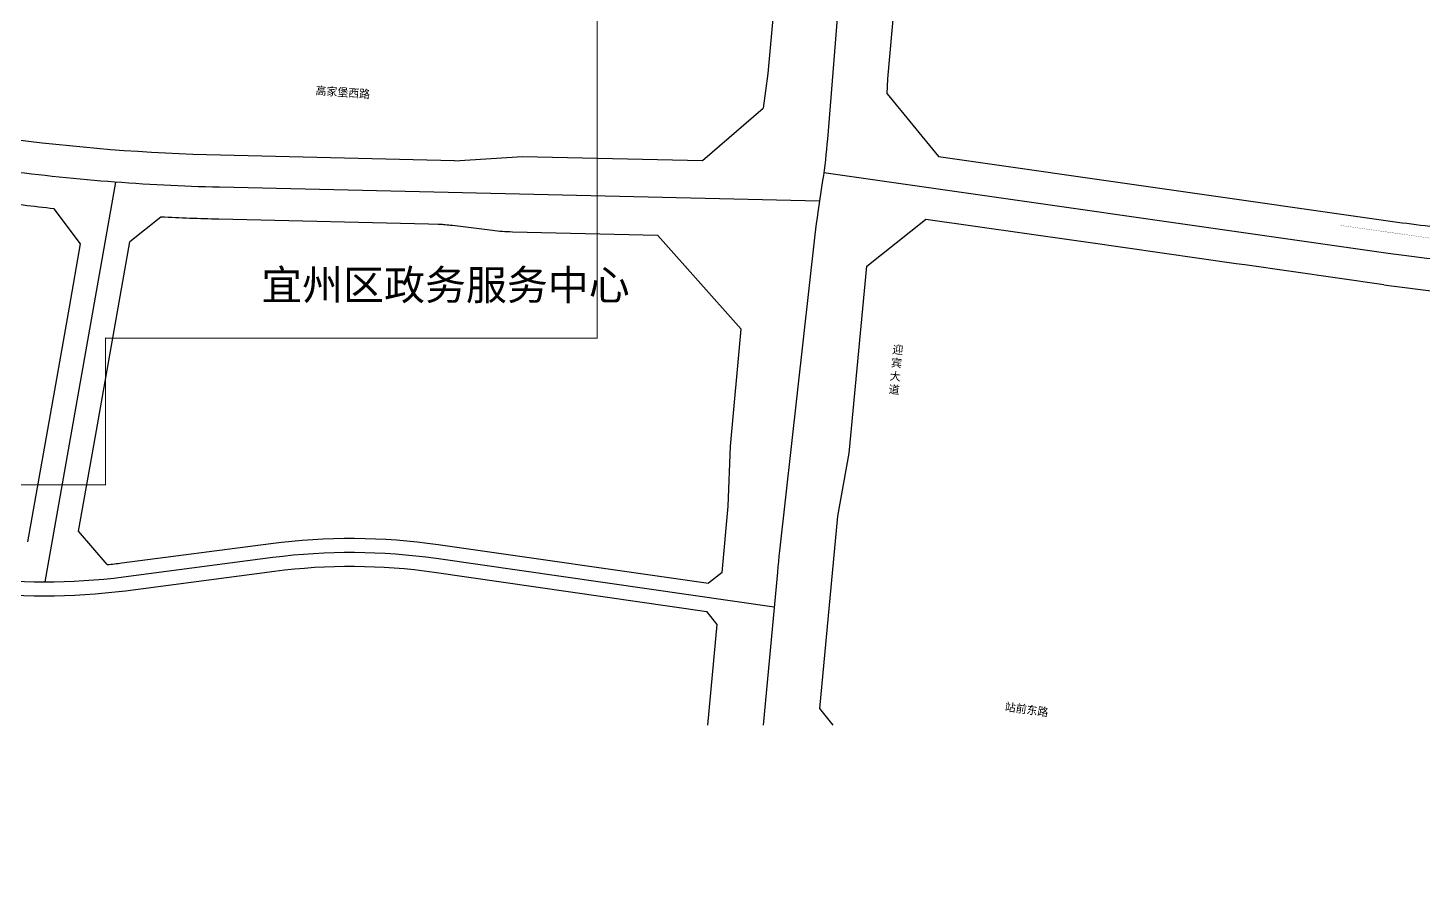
# Model space of a CAD drawing. Extents: x 529262 to 576451, y 2694391 to 2717535.
# Drawn here: x 562942 to 563640, y 2708739 to 2709168 of the extents above; entities that cross this region are included whole.
import ezdxf
from ezdxf.enums import TextEntityAlignment as Align
from ezdxf.xclip import XClip

# ---------------------------------------------------------------- set-up
doc = ezdxf.new("R2010")
doc.units = 0
doc.header["$XCLIPFRAME"] = 0
for name, color, linetype in [('DLSS', 4, 'Continuous'), ('PP-COM', 7, 'Continuous'), ('RD-中线', 40, 'Continuous'), ('RD-红线', 7, 'Continuous'), ('RD-路名', 7, 'Continuous'), ('地块名称', 1, 'Continuous')]:
    doc.layers.add(name, color=color, linetype=linetype)
doc.styles.add('STYLE1', font='simhei.ttf')
doc.styles.add('黑体', font='simhei.ttf')

# ---------------------------------------------------------------- blocks, each defined once
blk = doc.blocks.new('A$C19FD0107')
at = {"layer": 'RD-中线', "color": 8, "linetype": 'Continuous', "ltscale": 100}
blk.add_lwpolyline([(-7552.98, 15579.99), (-7614.53, 15224.26, 0.022864), (-7617.97, 15197.05), (-7656.03, 14721.62, -0.017422), (-7658.42, 14700.86), (-7660.81, 14685.05, 0.009555), (-7662.3, 14673.68), (-7679.95, 14515.84, 0.004499), (-7681.05, 14505.09), (-7715.67, 14135.39, -0.025309), (-7720.02, 14105.35), (-7719.35, 14108.74, 0.055468), (-7721.57, 14082.29), (-7691.96, 12988.66), (-7675.22, 12857.93), (-7612.49, 12550.87), (-7521.66, 12281.18), (-7495.03, 12217.99, -0.012701), (-7472.78, 12161.24)], format="xyb", dxfattribs=at)
at = {"layer": 'RD-中线', "color": 8, "linetype": 'Continuous', "flags": 128}
for points in [[(-7659.97, 14690.58), (-7959.81, 14697.5, -0.027956), (-8071.19, 14706.31), (-8308.52, 14738.52)], [(-7657.85, 14704.83), (-7375.71, 14664.6, 0.044361), (-7251.92, 14658.04), (-6604.32, 14681.17)], [(-8133.57, 14509.28), (-8087.08, 14502.97, 0.066351), (-8007.81, 14502.78), (-7933.22, 14512.55, -0.06831), (-7851.63, 14512.03), (-7682.67, 14487.76)]]:
    blk.add_lwpolyline(points, format="xyb", dxfattribs=at)
blk.add_lwpolyline([(-8046.99, 14500.25), (-8011.64, 14700.04)], dxfattribs=at)
at = {"layer": 'RD-红线', "color": 8}
for p, q in [((-7451.8, 14659.28), (-7525.77, 14669.83)), ((-7377.96, 14648.76), (-7447.46, 14658.67))]:
    blk.add_line(p, q, dxfattribs=at)
at = {"layer": 'RD-红线', "color": 8, "linetype": 'Continuous', "flags": 128}
for points in [[(-7668.91, 14903.84), (-7669.06, 14901.96), (-7676.21, 14822.36), (-7681.86, 14798.57), (-7685.83, 14754.44), (-7688.07, 14737.1)], [(-7626.25, 14744.16), (-7625.84, 14751.67), (-7620.47, 14811.38), (-7619.53, 14841.41), (-7616.02, 14880.45), (-7614.6, 14897.56)], [(-8034.87, 14637.59), (-8029.28, 14669.22)], [(-8021.9, 14573.16), (-8004.73, 14670.22)], [(-8042.22, 14596.05), (-8034.87, 14637.59)], [(-8055.62, 14520.33), (-8042.22, 14596.05)], [(-8030.32, 14525.55), (-8021.9, 14573.16)], [(-7720.08, 14383.29), (-7711.11, 14479.01)]]:
    blk.add_lwpolyline(points, dxfattribs=at)
at = {"layer": 'RD-红线', "color": 8, "linetype": 'Continuous'}
for points in [[(-7626.25, 14744.16), (-7600.53, 14712.81, 0.389)], [(-7718.46, 14710.95), (-7688.07, 14737.1, 0.38319)]]:
    blk.add_lwpolyline(points, format="xyb", dxfattribs=at)
at = {"layer": 'RD-红线', "color": 8, "linetype": 'Continuous', "flags": 128}
for points in [[(-7842.41, 14710.79), (-7959.44, 14713.49, -0.027956), (-8069.04, 14722.17), (-8163.92, 14735.04)], [(-7600.53, 14712.81), (-7373.45, 14680.44, 0.006842), (-7354.89, 14678.05)], [(-8042.49, 14686.75, -0.007649), (-8073.35, 14690.46), (-8175.16, 14704.27)], [(-7848.44, 14678.92), (-7960.17, 14681.5, -0.007143), (-7989.18, 14682.59)], [(-7705.59, 14538.05), (-7704.53, 14568.09), (-7699.06, 14626.57), (-7740.76, 14673.43), (-7813.49, 14675.11, -0.024922), (-7823.42, 14675.84), (-7843.44, 14678.31, 0.012795), (-7850.63, 14678.97, 0.018045)], [(-9036.47, 14616.03), (-8803.03, 14593.06), (-8440.1, 14543.81), (-8088.02, 14496.03, 0.066351), (-8006.9, 14495.84), (-7932.32, 14505.6, -0.01003)], [(-8016, 14508.86, 0.00626), (-8008.72, 14509.72), (-7934.13, 14519.49, -0.034587)], [(-7934.13, 14519.49, -0.06831), (-7850.64, 14518.96), (-7715.51, 14499.55)], [(-7932.32, 14505.6, -0.06831), (-7852.63, 14505.1), (-7716.23, 14485.51)]]:
    blk.add_lwpolyline(points, format="xyb", dxfattribs=at)
at = {"layer": 'RD-红线', "color": 8}
for points in [[(-7842.41, 14710.79), (-7808.35, 14712.88), (-7718.46, 14710.95)], [(-7650.84, 14425.64), (-7659.81, 14437.02), (-7650.81, 14533.12), (-7645.1, 14564.57), (-7636.35, 14658.07), (-7607.03, 14681.42)], [(-7525.77, 14669.83), (-7531.72, 14670.68)], [(-7447.46, 14658.67), (-7451.8, 14659.28)], [(-7708.69, 14504.93), (-7705.59, 14538.05)], [(-8016, 14508.86), (-8030.32, 14525.55)], [(-7708.69, 14504.93), (-7715.51, 14499.55)], [(-7711.11, 14479.01), (-7716.23, 14485.51)]]:
    blk.add_lwpolyline(points, dxfattribs=at)
for points in [[(-8029.28, 14669.22), (-8042.49, 14686.75, 0.435118)], [(-7989.18, 14682.59), (-8004.73, 14670.22, 0.378495)], [(-7531.72, 14670.68), (-7606.79, 14681.38, 0.002367), (-7607.03, 14681.42, 0.002367)]]:
    blk.add_lwpolyline(points, format="xyb", dxfattribs=at)
blk.add_arc((-7276.91, 15357.59), 716, 261.88567, 272.0458, dxfattribs=at)

msp = doc.modelspace()

# ---------------------------------------------------------------- linework, layer by layer
at = {"const_width": 0.5}
msp.add_lwpolyline([(562655.324, 2709656.052), (562655.298, 2708939.262), (562981.207, 2708939.425), (562981.103, 2709012.625), (563226.91, 2709012.603), (563226.866, 2709658.622), (562655.324, 2709656.052)], dxfattribs=at)
at = {"layer": 'DLSS', "linetype": 'Continuous', "flags": 128}
msp.add_lwpolyline([(563670.711, 2709361.091, 0.1, 0.1, 0), (563670.943, 2709349.443, 0, 0, 0), (563673.015, 2709245.11, 0.1, 0.1, 0), (563676.297, 2709074.944, 0.1, 0.1, 0), (563675.795, 2709072.606, 0.1, 0.1, 0), (563674.793, 2709069.897, 0.1, 0.1, 0), (563672.637, 2709065.014, 0.1, 0.1, 0), (563670.699, 2709063.116, 0.1, 0.1, 0), (563668.866, 2709062.112, 0.1, 0.1, 0), (563666.983, 2709061.544, 0.1, 0.1, 0), (563665.254, 2709061.114, 0.1, 0.1, 0), (563661.241, 2709060.611, 0.1, 0.1, 0), (563656.261, 2709060.814, 0.1, 0.1, 0), (563597.966, 2709069.111, 0, 0, 0)], format="xyseb", dxfattribs=at)
msp.add_lwpolyline([(563670.711, 2709361.091, 0.1, 0.1, 0), (563670.943, 2709349.443, 0, 0, 0), (563673.015, 2709245.11, 0.1, 0.1, 0), (563676.297, 2709074.944, 0.1, 0.1, 0), (563675.795, 2709072.606, 0.1, 0.1, 0), (563674.793, 2709069.897, 0.1, 0.1, 0), (563672.637, 2709065.014, 0.1, 0.1, 0), (563670.699, 2709063.116, 0.1, 0.1, 0), (563668.866, 2709062.112, 0.1, 0.1, 0), (563666.983, 2709061.544, 0.1, 0.1, 0), (563665.254, 2709061.114, 0.1, 0.1, 0), (563661.241, 2709060.611, 0.1, 0.1, 0), (563656.261, 2709060.814, 0.1, 0.1, 0), (563597.966, 2709069.111, 0, 0, 0)], format="xyseb", dxfattribs=at)

# ---------------------------------------------------------------- block references
at = {"layer": 'PP-COM'}
ref = msp.add_blockref('A$C19FD0107', (570997.993, 2694390.603), dxfattribs=at)
XClip(ref).set_block_clipping_path([(-9366.4383134884, 14428.6043910822), (-3328.4480743363, 17452.7484863754)])

# ---------------------------------------------------------------- texts
at = {"layer": 'RD-路名', "color": 7, "style": '黑体'}
for s, rotation, p in [('高家堡西路   ', 356.010958, (563103.864, 2709135.417)), ('站前东路', 352.227017, (563441.56, 2708827.18))]:
    msp.add_text(s, height=4, rotation=rotation, dxfattribs=at).set_placement(p, align=Align.MIDDLE)
at = {"layer": 'RD-路名', "color": 7, "linetype": 'Continuous', "insert": (563374.603, 2709009.104), "char_height": 4, "width": 50.99419, "attachment_point": 1, "rotation": 354.719902, "style": '黑体'}
msp.add_mtext('迎\\P宾\\P大\\P道', dxfattribs=at)
at = {"layer": '地块名称', "color": 1, "style": 'STYLE1'}
msp.add_text('宜州区政务服务中心', height=15, dxfattribs=at).set_placement((563058.995, 2709031.784))

doc.saveas('drawing.dxf')
